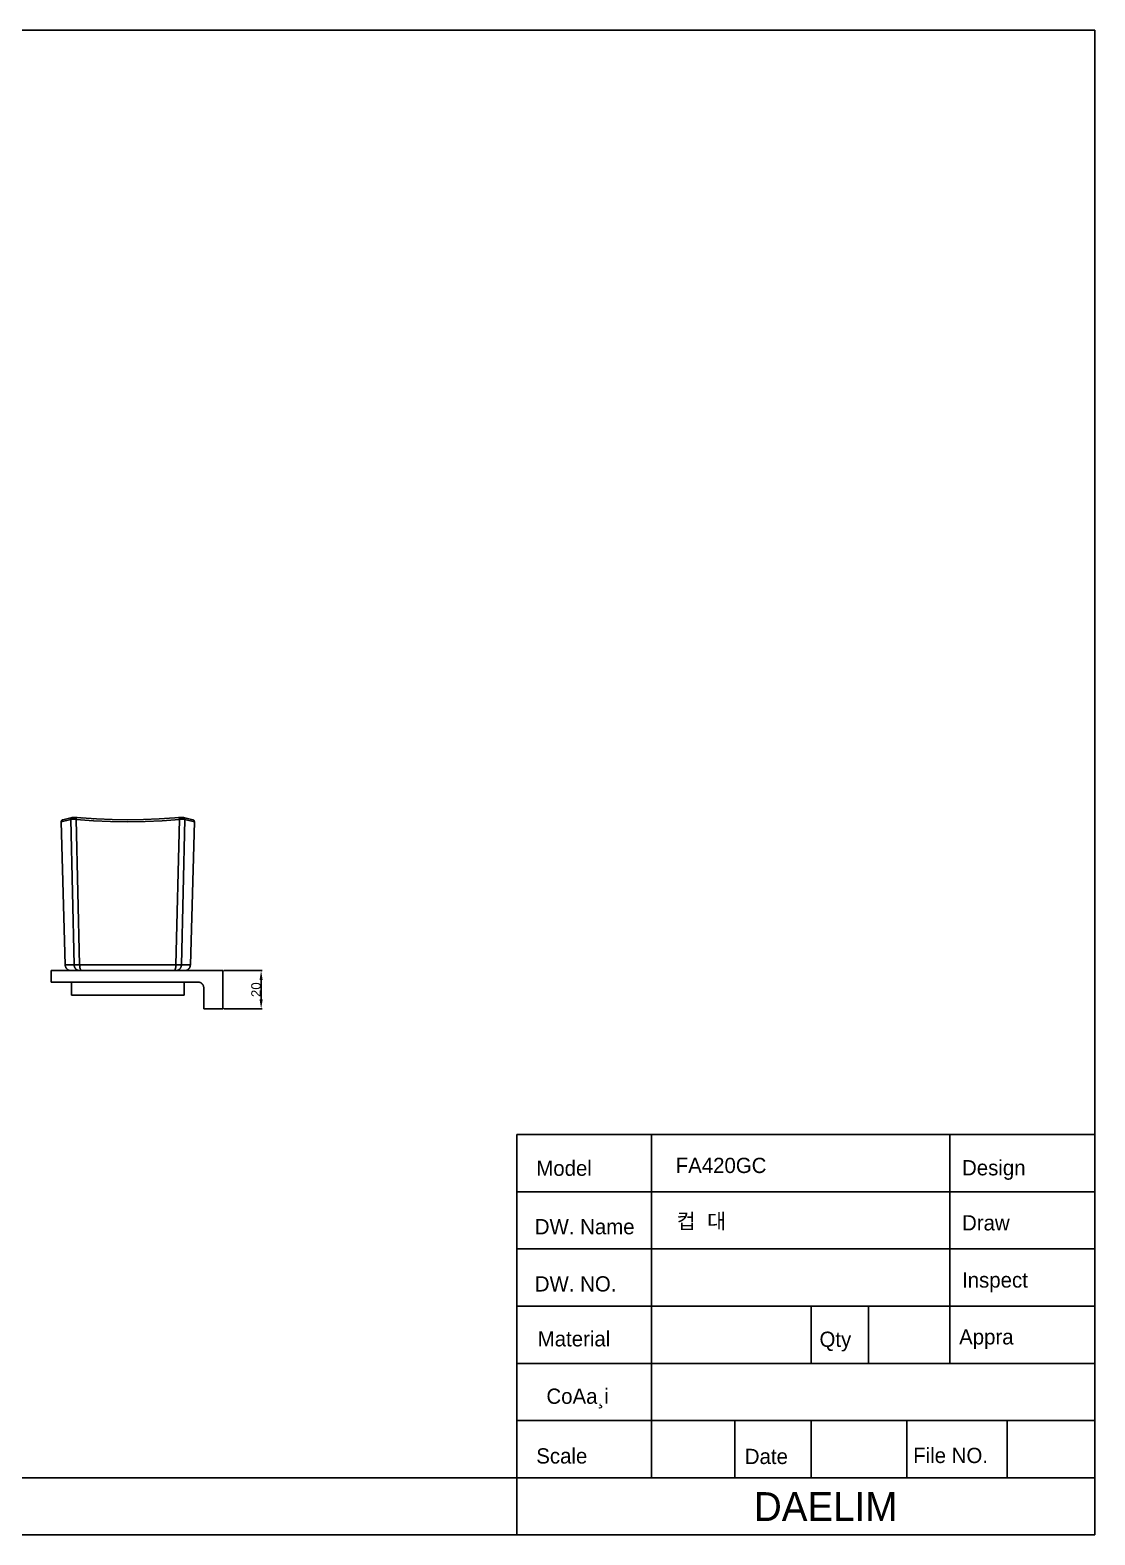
# Model space of a CAD drawing. Header units: millimetres. Extents: x -5 to 5638, y -16 to 780.
# Drawn here: x 3963 to 4521, y -16 to 773 of the extents above; entities that cross this region are included whole.
import ezdxf

# ---------------------------------------------------------------- set-up
doc = ezdxf.new("R2010")
doc.units = ezdxf.units.MM
doc.header["$MEASUREMENT"] = 0
for name, color, linetype in [('____', 5, 'Continuous'), ('DEFAULT', 7, 'Continuous'), ('OUTLINE', 2, 'Continuous'), ('TEX', 131, 'Continuous')]:
    doc.layers.add(name, color=color, linetype=linetype)
doc.styles.add('ARIAL', font='arial.ttf')
doc.dimstyles.new('DIMENSION STYLE 01', dxfattribs={"dimtxt": 5, "dimasz": 5, "dimexe": 0.5, "dimexo": 0.5, "dimgap": 0.09, "dimtad": 1, "dimtoh": 1, "dimdec": 0, "dimzin": 0, "dimdsep": 46, "dimtxsty": 'ARIAL', "dimcen": 0.5, "dimadec": 1, "dimazin": 0, "dimtfac": 1, "dimtdec": 4, "dimtofl": 0, "dimtmove": 0, "dimatfit": 3, "dimfxl": 1, "dimtolj": 1, "dimtzin": 0, "dimarcsym": 0})

# ---------------------------------------------------------------- blocks, each defined once
blk = doc.blocks.new('*D13')
at = {"layer": 'DEFAULT', "color": 0, "lineweight": -2, "transparency": 16777216}
for p, q in [((4064.7, 279.54), (4084.79, 279.54)), ((4084.29, 274.54), (4084.29, 264.54)), ((4064.7, 259.54), (4084.79, 259.54))]:
    blk.add_line(p, q, dxfattribs=at)
at = {"layer": 'DEFAULT', "color": 0, "transparency": 16777216}
for points in [[(4083.46, 274.54), (4085.13, 274.54), (4084.29, 279.54)], [(4083.46, 264.54), (4085.13, 264.54), (4084.29, 259.54)]]:
    blk.add_solid(points, dxfattribs=at)
at = {"layer": 'Defpoints', "color": 0, "transparency": 16777216}
for p in [(4064.2, 279.54), (4064.2, 259.54), (4084.29, 259.54)]:
    blk.add_point(p, dxfattribs=at)
at = {"layer": 'DEFAULT', "color": 0, "transparency": 16777216, "insert": (4081.65, 269.54), "char_height": 5, "attachment_point": 5, "rotation": 90, "style": 'ARIAL'}
blk.add_mtext('\\A1;20', dxfattribs=at)

msp = doc.modelspace()

# ---------------------------------------------------------------- linework, layer by layer
at = {"layer": '____'}
for p, q in [((4521.39, 772.92), (3420.39, 772.92)), ((4521.39, -16.46), (4521.39, 772.92)), ((4218.41, 193.54), (4218.41, -16.46)), ((4521.39, 193.54), (4218.41, 193.54)), ((4218.41, 193.54), (4521.39, 193.54)), ((3420.39, -16.46), (4521.39, -16.46))]:
    msp.add_line(p, q, dxfattribs=at)
at = {"layer": 'OUTLINE'}
for p, q in [((3984.5, 358.84), (3979.47, 357.56)), ((3979.54, 357.99), (3979.47, 357.56)), ((3979.47, 357.56), (3981.58, 282.59)), ((3979.56, 358.03), (3979.54, 357.99)), ((3979.57, 358.06), (3979.56, 358.03)), ((3979.58, 358.09), (3979.57, 358.06)), ((3979.6, 358.12), (3979.58, 358.09)), ((3979.61, 358.14), (3979.6, 358.12)), ((3979.63, 358.17), (3979.61, 358.14)), ((3979.65, 358.2), (3979.63, 358.17)), ((3979.66, 358.23), (3979.65, 358.2)), ((3979.68, 358.26), (3979.66, 358.23)), ((3979.7, 358.28), (3979.68, 358.26)), ((3979.72, 358.31), (3979.7, 358.28)), ((3979.75, 358.33), (3979.72, 358.31)), ((3979.77, 358.36), (3979.75, 358.33)), ((3979.79, 358.38), (3979.77, 358.36)), ((3979.82, 358.4), (3979.79, 358.38)), ((3979.84, 358.42), (3979.82, 358.4)), ((3979.87, 358.44), (3979.84, 358.42)), ((3979.89, 358.46), (3979.87, 358.44)), ((3979.92, 358.48), (3979.89, 358.46)), ((3979.95, 358.5), (3979.92, 358.48)), ((3979.98, 358.52), (3979.95, 358.5)), ((3980.01, 358.53), (3979.98, 358.52)), ((3980.04, 358.55), (3980.01, 358.53)), ((3980.07, 358.56), (3980.04, 358.55)), ((3980.1, 358.57), (3980.07, 358.56)), ((3980.13, 358.58), (3980.1, 358.57)), ((3980.16, 358.59), (3980.13, 358.58)), ((3980.19, 358.6), (3980.16, 358.59)), ((3980.22, 358.61), (3980.19, 358.6)), ((3980.31, 358.63), (3980.22, 358.61)), ((3980.32, 358.64), (3980.31, 358.63)), ((3985.2, 359.89), (3980.32, 358.64)), ((3984.49, 358.97), (3984.5, 359.01)), ((3984.49, 358.94), (3984.49, 358.97)), ((3984.49, 358.91), (3984.49, 358.94)), ((3984.5, 358.87), (3984.49, 358.91)), ((3984.5, 359.07), (3984.51, 359.11)), ((3984.5, 359.04), (3984.5, 359.07)), ((3984.5, 359.01), (3984.5, 359.04)), ((3984.73, 358.89), (3984.5, 358.84)), ((3984.5, 358.84), (3984.5, 358.87)), ((3986.28, 282.59), (3984.5, 358.84)), ((3984.5, 358.84), (3984.5, 358.84)), ((3984.51, 359.14), (3984.52, 359.17)), ((3984.51, 359.11), (3984.51, 359.14)), ((3984.52, 359.17), (3984.53, 359.2)), ((3984.53, 359.2), (3984.54, 359.24)), ((3984.53, 359.17), (3984.53, 359.17)), ((3984.54, 359.24), (3984.55, 359.27)), ((3984.55, 359.27), (3984.56, 359.3)), ((3984.56, 359.3), (3984.57, 359.33)), ((3984.57, 359.33), (3984.58, 359.36)), ((3984.58, 359.36), (3984.6, 359.39)), ((3984.6, 359.39), (3984.61, 359.42)), ((3984.61, 359.42), (3984.63, 359.45)), ((3984.63, 359.45), (3984.65, 359.48)), ((3984.65, 359.48), (3984.67, 359.5)), ((3984.67, 359.5), (3984.68, 359.53)), ((3984.68, 359.53), (3984.71, 359.56)), ((3984.71, 359.56), (3984.73, 359.58)), ((3984.73, 359.58), (3984.75, 359.61)), ((3984.97, 358.92), (3984.73, 358.89)), ((3984.75, 359.61), (3984.77, 359.63)), ((3984.77, 359.63), (3984.79, 359.65)), ((3984.79, 359.65), (3984.82, 359.68)), ((3984.82, 359.68), (3984.84, 359.7)), ((3984.84, 359.7), (3984.87, 359.72)), ((3984.87, 359.72), (3984.9, 359.74)), ((3984.9, 359.74), (3984.92, 359.76)), ((3984.92, 359.76), (3984.95, 359.78)), ((3984.95, 359.78), (3984.98, 359.79)), ((3985.21, 358.95), (3984.97, 358.92)), ((3984.98, 359.79), (3985.01, 359.81)), ((3985.01, 359.81), (3985.04, 359.82)), ((3985.04, 359.82), (3985.07, 359.84)), ((3985.07, 359.84), (3985.1, 359.85)), ((3985.1, 359.85), (3985.13, 359.86)), ((3985.13, 359.86), (3985.16, 359.87)), ((3985.16, 359.87), (3985.19, 359.88)), ((3985.19, 359.88), (3985.23, 359.89)), ((3985.45, 358.97), (3985.21, 358.95)), ((3985.23, 359.89), (3985.26, 359.9)), ((3985.26, 359.9), (3985.29, 359.9)), ((3985.29, 359.9), (3985.32, 359.91)), ((3985.32, 359.91), (3985.36, 359.91)), ((3985.36, 359.91), (3985.39, 359.92)), ((3985.39, 359.92), (3985.42, 359.92)), ((3985.42, 359.92), (3985.43, 359.92)), ((3985.43, 359.92), (3985.46, 359.92)), ((3985.69, 358.99), (3985.45, 358.97)), ((3985.46, 359.92), (3987.79, 359.92)), ((3985.92, 358.99), (3985.69, 358.99)), ((3986.16, 358.99), (3985.92, 358.99)), ((3986.4, 358.97), (3986.16, 358.99)), ((3986.64, 358.95), (3986.4, 358.97)), ((3986.88, 358.92), (3986.64, 358.95)), ((3987.11, 358.89), (3986.88, 358.92)), ((3987.35, 358.84), (3987.11, 358.89)), ((3987.34, 359.07), (3987.35, 359.11)), ((3987.34, 359.03), (3987.34, 359.07)), ((3987.34, 358.99), (3987.34, 359.03)), ((3987.34, 358.95), (3987.34, 358.99)), ((3987.35, 358.91), (3987.34, 358.95)), ((3987.35, 359.14), (3987.36, 359.18)), ((3987.35, 359.11), (3987.35, 359.14)), ((3987.35, 358.87), (3987.35, 358.91)), ((3987.35, 358.84), (3987.35, 358.87)), ((3987.35, 358.84), (3987.35, 358.84)), ((3996.35, 358.13), (3987.35, 358.84)), ((3989.15, 282.59), (3987.35, 358.84)), ((3987.36, 359.22), (3987.37, 359.26)), ((3987.36, 359.18), (3987.36, 359.22)), ((3987.37, 359.26), (3987.38, 359.3)), ((3987.38, 359.3), (3987.39, 359.34)), ((3987.39, 359.34), (3987.4, 359.38)), ((3987.4, 359.38), (3987.41, 359.41)), ((3987.41, 359.41), (3987.43, 359.45)), ((3987.43, 359.45), (3987.44, 359.49)), ((3987.44, 359.49), (3987.46, 359.52)), ((3987.46, 359.52), (3987.48, 359.56)), ((3987.48, 359.56), (3987.5, 359.59)), ((3987.5, 359.59), (3987.52, 359.62)), ((3987.52, 359.62), (3987.54, 359.66)), ((3987.54, 359.66), (3987.56, 359.69)), ((3987.56, 359.69), (3987.59, 359.72)), ((3987.59, 359.72), (3987.61, 359.75)), ((3987.61, 359.75), (3987.64, 359.78)), ((3987.64, 359.78), (3987.66, 359.81)), ((3987.66, 359.81), (3987.69, 359.84)), ((3987.69, 359.84), (3987.72, 359.87)), ((3987.72, 359.87), (3987.75, 359.89)), ((3987.75, 359.89), (3987.78, 359.92)), ((3987.78, 359.92), (3987.78, 359.92)), ((3987.79, 359.92), (3987.81, 359.92)), ((3987.81, 359.92), (3989.81, 359.73)), ((3989.81, 359.73), (3997.99, 359.13)), ((3990.28, 359.69), (3990.4, 359.68)), ((4005.37, 357.7), (3996.35, 358.13)), ((3996.48, 359.22), (3996.56, 359.22)), ((3997.99, 359.13), (4006.19, 358.76)), ((4014.39, 357.56), (4005.37, 357.7)), ((4006.19, 358.76), (4014.39, 358.64)), ((4014.39, 358.64), (4022.59, 358.76)), ((4023.42, 357.7), (4014.39, 357.56)), ((4022.59, 358.76), (4030.79, 359.13)), ((4032.43, 358.13), (4023.42, 357.7)), ((4030.79, 359.13), (4038.97, 359.73)), ((4041.43, 358.84), (4032.43, 358.13)), ((4038.97, 359.73), (4040.97, 359.92)), ((4041.43, 358.84), (4039.64, 282.59)), ((4040.97, 359.92), (4041, 359.9)), ((4040.99, 359.92), (4043.32, 359.92)), ((4041, 359.9), (4041.03, 359.87)), ((4041.03, 359.87), (4041.06, 359.85)), ((4041.06, 359.85), (4041.09, 359.82)), ((4041.09, 359.82), (4041.12, 359.79)), ((4041.12, 359.79), (4041.15, 359.77)), ((4041.15, 359.77), (4041.17, 359.74)), ((4041.17, 359.74), (4041.2, 359.71)), ((4041.2, 359.71), (4041.22, 359.68)), ((4041.22, 359.68), (4041.24, 359.65)), ((4041.24, 359.65), (4041.26, 359.61)), ((4041.26, 359.61), (4041.28, 359.58)), ((4041.28, 359.58), (4041.3, 359.55)), ((4041.3, 359.55), (4041.32, 359.51)), ((4041.32, 359.51), (4041.34, 359.48)), ((4041.34, 359.48), (4041.35, 359.44)), ((4041.35, 359.44), (4041.37, 359.41)), ((4041.37, 359.41), (4041.38, 359.37)), ((4041.38, 359.37), (4041.39, 359.34)), ((4041.39, 359.34), (4041.4, 359.3)), ((4041.4, 359.3), (4041.41, 359.26)), ((4041.41, 359.26), (4041.42, 359.22)), ((4041.42, 359.22), (4041.43, 359.19)), ((4041.43, 359.19), (4041.43, 359.15)), ((4041.43, 359.15), (4041.44, 359.11)), ((4041.67, 358.89), (4041.43, 358.84)), ((4041.44, 358.88), (4041.43, 358.84)), ((4041.43, 358.84), (4041.43, 358.84)), ((4041.44, 359.11), (4041.44, 359.07)), ((4041.44, 359.07), (4041.44, 359.03)), ((4041.44, 359.03), (4041.44, 358.99)), ((4041.44, 358.99), (4041.44, 358.96)), ((4041.44, 358.96), (4041.44, 358.92)), ((4041.44, 358.92), (4041.44, 358.88)), ((4041.9, 358.92), (4041.67, 358.89)), ((4042.14, 358.95), (4041.9, 358.92)), ((4042.38, 358.97), (4042.14, 358.95)), ((4042.62, 358.99), (4042.38, 358.97)), ((4042.5, 282.59), (4044.28, 358.84)), ((4042.86, 358.99), (4042.62, 358.99)), ((4043.1, 358.99), (4042.86, 358.99)), ((4043.34, 358.97), (4043.1, 358.99)), ((4043.32, 359.92), (4043.35, 359.92)), ((4043.57, 358.95), (4043.34, 358.97)), ((4043.35, 359.92), (4043.36, 359.92)), ((4043.36, 359.92), (4043.39, 359.92)), ((4043.39, 359.92), (4043.43, 359.91)), ((4043.43, 359.91), (4043.46, 359.91)), ((4043.46, 359.91), (4043.49, 359.9)), ((4043.49, 359.9), (4043.52, 359.9)), ((4043.52, 359.9), (4043.56, 359.89)), ((4043.56, 359.89), (4043.59, 359.88)), ((4043.81, 358.92), (4043.57, 358.95)), ((4043.59, 359.89), (4048.47, 358.64)), ((4043.59, 359.88), (4043.62, 359.87)), ((4043.62, 359.87), (4043.65, 359.86)), ((4043.65, 359.86), (4043.68, 359.85)), ((4043.68, 359.85), (4043.71, 359.84)), ((4043.71, 359.84), (4043.74, 359.82)), ((4043.74, 359.82), (4043.77, 359.81)), ((4043.77, 359.81), (4043.8, 359.79)), ((4043.8, 359.79), (4043.83, 359.78)), ((4044.05, 358.89), (4043.81, 358.92)), ((4043.83, 359.78), (4043.86, 359.76)), ((4043.86, 359.76), (4043.89, 359.74)), ((4043.89, 359.74), (4043.91, 359.72)), ((4043.91, 359.72), (4043.94, 359.7)), ((4043.94, 359.7), (4043.96, 359.68)), ((4043.96, 359.68), (4043.99, 359.65)), ((4043.99, 359.65), (4044.01, 359.63)), ((4044.01, 359.63), (4044.03, 359.61)), ((4044.03, 359.61), (4044.06, 359.58)), ((4044.28, 358.84), (4044.05, 358.89)), ((4044.06, 359.58), (4044.08, 359.56)), ((4044.08, 359.56), (4044.1, 359.53)), ((4044.1, 359.53), (4044.12, 359.5)), ((4044.12, 359.5), (4044.14, 359.48)), ((4044.14, 359.48), (4044.15, 359.45)), ((4044.15, 359.45), (4044.17, 359.42)), ((4044.17, 359.42), (4044.18, 359.39)), ((4044.18, 359.39), (4044.2, 359.36)), ((4044.2, 359.36), (4044.21, 359.33)), ((4044.21, 359.33), (4044.23, 359.3)), ((4044.23, 359.3), (4044.24, 359.27)), ((4044.24, 359.27), (4044.25, 359.24)), ((4044.25, 359.24), (4044.26, 359.2)), ((4044.25, 359.17), (4044.25, 359.17)), ((4044.26, 359.2), (4044.26, 359.17)), ((4044.26, 359.17), (4044.27, 359.14)), ((4044.27, 359.14), (4044.28, 359.11)), ((4044.28, 359.11), (4044.28, 359.07)), ((4044.28, 359.07), (4044.28, 359.04)), ((4044.28, 359.04), (4044.29, 359.01)), ((4044.29, 358.87), (4044.28, 358.84)), ((4044.28, 358.84), (4044.28, 358.84)), ((4044.28, 358.84), (4049.31, 357.56)), ((4044.29, 359.01), (4044.29, 358.97)), ((4044.29, 358.97), (4044.29, 358.94)), ((4044.29, 358.94), (4044.29, 358.91)), ((4044.29, 358.91), (4044.29, 358.87)), ((4049.31, 357.56), (4047.2, 282.59)), ((4048.47, 358.64), (4048.47, 358.63)), ((4048.47, 358.63), (4048.56, 358.61)), ((4048.56, 358.61), (4048.59, 358.6)), ((4048.59, 358.6), (4048.62, 358.59)), ((4048.62, 358.59), (4048.65, 358.58)), ((4048.65, 358.58), (4048.68, 358.57)), ((4048.68, 358.57), (4048.71, 358.56)), ((4048.71, 358.56), (4048.74, 358.55)), ((4048.74, 358.55), (4048.77, 358.53)), ((4048.77, 358.53), (4048.8, 358.52)), ((4048.8, 358.52), (4048.83, 358.5)), ((4048.83, 358.5), (4048.86, 358.48)), ((4048.86, 358.48), (4048.89, 358.46)), ((4048.89, 358.46), (4048.91, 358.44)), ((4048.91, 358.44), (4048.94, 358.42)), ((4048.94, 358.42), (4048.96, 358.4)), ((4048.96, 358.4), (4048.99, 358.38)), ((4048.99, 358.38), (4049.01, 358.36)), ((4049.01, 358.36), (4049.03, 358.33)), ((4049.03, 358.33), (4049.06, 358.31)), ((4049.06, 358.31), (4049.08, 358.29)), ((4049.08, 358.29), (4049.1, 358.26)), ((4049.1, 358.26), (4049.12, 358.23)), ((4049.12, 358.23), (4049.13, 358.21)), ((4049.13, 358.21), (4049.15, 358.18)), ((4049.15, 358.18), (4049.17, 358.15)), ((4049.17, 358.15), (4049.18, 358.12)), ((4049.18, 358.12), (4049.2, 358.09)), ((4049.2, 358.09), (4049.21, 358.06)), ((4049.21, 358.06), (4049.22, 358.03)), ((4049.22, 358.03), (4049.24, 357.98)), ((4049.24, 357.98), (4049.31, 357.56)), ((3974.2, 273.54), (3974.2, 279.54)), ((3974.2, 279.54), (3977.2, 279.54)), ((3977.2, 279.54), (4064.2, 279.54)), ((3981.58, 282.59), (3986.28, 282.59)), ((3981.58, 282.49), (3981.58, 282.59)), ((3981.59, 282.38), (3981.58, 282.49)), ((3981.6, 282.28), (3981.59, 282.38)), ((3981.61, 282.17), (3981.6, 282.28)), ((3981.63, 282.07), (3981.61, 282.17)), ((3981.65, 281.97), (3981.63, 282.07)), ((3981.67, 281.86), (3981.65, 281.97)), ((3981.7, 281.76), (3981.67, 281.86)), ((3981.73, 281.66), (3981.7, 281.76)), ((3981.77, 281.56), (3981.73, 281.66)), ((3981.8, 281.46), (3981.77, 281.56)), ((3981.84, 281.37), (3981.8, 281.46)), ((3981.89, 281.27), (3981.84, 281.37)), ((3981.94, 281.18), (3981.89, 281.27)), ((3981.99, 281.09), (3981.94, 281.18)), ((3982.04, 280.99), (3981.99, 281.09)), ((3982.1, 280.91), (3982.04, 280.99)), ((3982.16, 280.82), (3982.1, 280.91)), ((3982.22, 280.74), (3982.16, 280.82)), ((3982.29, 280.65), (3982.22, 280.74)), ((3982.35, 280.57), (3982.29, 280.65)), ((3982.42, 280.5), (3982.35, 280.57)), ((3982.5, 280.42), (3982.42, 280.5)), ((3982.57, 280.35), (3982.5, 280.42)), ((3982.65, 280.28), (3982.57, 280.35)), ((3982.73, 280.21), (3982.65, 280.28)), ((3982.82, 280.15), (3982.73, 280.21)), ((3982.8, 279.54), (4045.98, 279.54)), ((3982.9, 280.08), (3982.82, 280.15)), ((3982.99, 280.03), (3982.9, 280.08)), ((3983.08, 279.97), (3982.99, 280.03)), ((3983.17, 279.92), (3983.08, 279.97)), ((3983.26, 279.87), (3983.17, 279.92)), ((3983.36, 279.82), (3983.26, 279.87)), ((3983.46, 279.78), (3983.36, 279.82)), ((3983.55, 279.74), (3983.46, 279.78)), ((3983.65, 279.71), (3983.55, 279.74)), ((3983.75, 279.67), (3983.65, 279.71)), ((3983.85, 279.64), (3983.75, 279.67)), ((3983.96, 279.62), (3983.85, 279.64)), ((3984.06, 279.6), (3983.96, 279.62)), ((3984.16, 279.58), (3984.06, 279.6)), ((3984.27, 279.56), (3984.16, 279.58)), ((3984.37, 279.55), (3984.27, 279.56)), ((3984.48, 279.54), (3984.37, 279.55)), ((3984.58, 279.54), (3984.48, 279.54)), ((3988.04, 279.54), (3984.58, 279.54)), ((3989.15, 282.59), (3986.28, 282.59)), ((3986.28, 282.59), (3986.28, 282.48)), ((3986.28, 282.48), (3986.29, 282.38)), ((3986.29, 282.38), (3986.29, 282.28)), ((3986.29, 282.28), (3986.3, 282.18)), ((3986.3, 282.18), (3986.31, 282.08)), ((3986.31, 282.08), (3986.33, 281.98)), ((3986.33, 281.98), (3986.35, 281.88)), ((3986.35, 281.88), (3986.37, 281.78)), ((3986.37, 281.78), (3986.4, 281.68)), ((3986.4, 281.68), (3986.43, 281.59)), ((3986.43, 281.59), (3986.46, 281.49)), ((3986.46, 281.49), (3986.5, 281.39)), ((3986.5, 281.39), (3986.54, 281.3)), ((3986.54, 281.3), (3986.58, 281.21)), ((3986.58, 281.21), (3986.63, 281.12)), ((3986.63, 281.12), (3986.68, 281.03)), ((3986.68, 281.03), (3986.73, 280.94)), ((3986.73, 280.94), (3986.78, 280.86)), ((3986.78, 280.86), (3986.84, 280.77)), ((3986.84, 280.77), (3986.9, 280.69)), ((3986.9, 280.69), (3986.97, 280.61)), ((3986.97, 280.61), (3987.03, 280.53)), ((3987.03, 280.53), (3987.1, 280.46)), ((3987.1, 280.46), (3987.17, 280.39)), ((3987.17, 280.39), (3987.25, 280.32)), ((3987.25, 280.32), (3987.32, 280.25)), ((3987.32, 280.25), (3987.4, 280.18)), ((3987.4, 280.18), (3987.48, 280.12)), ((3987.48, 280.12), (3987.56, 280.06)), ((3987.56, 280.06), (3987.65, 280.01)), ((3987.65, 280.01), (3987.73, 279.95)), ((3987.73, 279.95), (3987.82, 279.9)), ((3987.82, 279.9), (3987.91, 279.85)), ((3987.91, 279.85), (3988, 279.81)), ((3988, 279.81), (3988.1, 279.77)), ((3989.08, 279.54), (3988.04, 279.54)), ((3988.1, 279.77), (3988.19, 279.73)), ((3988.19, 279.73), (3988.29, 279.7)), ((3988.29, 279.7), (3988.38, 279.66)), ((3988.38, 279.66), (3988.48, 279.64)), ((3988.48, 279.64), (3988.58, 279.61)), ((3988.58, 279.61), (3988.68, 279.59)), ((3988.68, 279.59), (3988.78, 279.57)), ((3988.78, 279.57), (3988.88, 279.56)), ((3988.88, 279.56), (3988.98, 279.55)), ((3988.98, 279.55), (3989.08, 279.54)), ((3989.08, 279.54), (3990.23, 279.54)), ((4039.64, 282.59), (3989.15, 282.59)), ((3989.15, 282.31), (3989.15, 282.59)), ((3989.17, 282.03), (3989.15, 282.31)), ((3989.2, 281.74), (3989.17, 282.03)), ((3989.21, 281.6), (3989.2, 281.74)), ((3989.23, 281.46), (3989.21, 281.6)), ((3989.25, 281.32), (3989.23, 281.46)), ((3989.28, 281.18), (3989.25, 281.32)), ((3989.31, 281.04), (3989.28, 281.18)), ((3989.33, 280.91), (3989.31, 281.04)), ((3989.37, 280.78), (3989.33, 280.91)), ((3989.4, 280.66), (3989.37, 280.78)), ((3989.44, 280.54), (3989.4, 280.66)), ((3989.48, 280.42), (3989.44, 280.54)), ((3989.52, 280.32), (3989.48, 280.42)), ((3989.54, 280.27), (3989.52, 280.32)), ((3989.56, 280.22), (3989.54, 280.27)), ((3989.58, 280.17), (3989.56, 280.22)), ((3989.6, 280.12), (3989.58, 280.17)), ((3989.62, 280.07), (3989.6, 280.12)), ((3989.65, 280.03), (3989.62, 280.07)), ((3989.67, 279.99), (3989.65, 280.03)), ((3989.69, 279.95), (3989.67, 279.99)), ((3989.72, 279.91), (3989.69, 279.95)), ((3989.74, 279.88), (3989.72, 279.91)), ((3989.76, 279.84), (3989.74, 279.88)), ((3989.79, 279.81), (3989.76, 279.84)), ((3989.81, 279.78), (3989.79, 279.81)), ((3989.84, 279.75), (3989.81, 279.78)), ((3989.85, 279.74), (3989.84, 279.75)), ((3989.86, 279.72), (3989.85, 279.74)), ((3989.87, 279.71), (3989.86, 279.72)), ((3989.89, 279.7), (3989.87, 279.71)), ((3989.9, 279.69), (3989.89, 279.7)), ((3989.91, 279.68), (3989.9, 279.69)), ((3989.92, 279.67), (3989.91, 279.68)), ((3989.93, 279.65), (3989.92, 279.67)), ((3989.95, 279.65), (3989.93, 279.65)), ((3989.96, 279.64), (3989.95, 279.65)), ((3989.97, 279.63), (3989.96, 279.64)), ((3989.98, 279.62), (3989.97, 279.63)), ((3990, 279.61), (3989.98, 279.62)), ((3990.01, 279.6), (3990, 279.61)), ((3990.02, 279.6), (3990.01, 279.6)), ((3990.03, 279.59), (3990.02, 279.6)), ((3990.05, 279.58), (3990.03, 279.59)), ((3990.06, 279.58), (3990.05, 279.58)), ((3990.07, 279.57), (3990.06, 279.58)), ((3990.08, 279.57), (3990.07, 279.57)), ((3990.09, 279.56), (3990.08, 279.57)), ((3990.11, 279.56), (3990.09, 279.56)), ((3990.12, 279.55), (3990.11, 279.56)), ((3990.13, 279.55), (3990.12, 279.55)), ((3990.14, 279.55), (3990.13, 279.55)), ((3990.16, 279.54), (3990.14, 279.55)), ((3990.17, 279.54), (3990.16, 279.54)), ((3990.18, 279.54), (3990.17, 279.54)), ((3990.19, 279.54), (3990.18, 279.54)), ((3990.2, 279.54), (3990.19, 279.54)), ((3990.21, 279.54), (3990.2, 279.54)), ((3990.23, 279.54), (3990.21, 279.54)), ((4038.56, 279.54), (3990.23, 279.54)), ((4038.57, 279.54), (4038.56, 279.54)), ((4038.56, 279.54), (4039.7, 279.54)), ((4038.58, 279.54), (4038.57, 279.54)), ((4038.59, 279.54), (4038.58, 279.54)), ((4038.6, 279.54), (4038.59, 279.54)), ((4038.62, 279.54), (4038.6, 279.54)), ((4038.63, 279.54), (4038.62, 279.54)), ((4038.64, 279.55), (4038.63, 279.54)), ((4038.65, 279.55), (4038.64, 279.55)), ((4038.66, 279.55), (4038.65, 279.55)), ((4038.68, 279.56), (4038.66, 279.55)), ((4038.69, 279.56), (4038.68, 279.56)), ((4038.7, 279.57), (4038.69, 279.56)), ((4038.71, 279.57), (4038.7, 279.57)), ((4038.72, 279.58), (4038.71, 279.57)), ((4038.74, 279.58), (4038.72, 279.58)), ((4038.75, 279.59), (4038.74, 279.58)), ((4038.76, 279.6), (4038.75, 279.59)), ((4038.77, 279.6), (4038.76, 279.6)), ((4038.79, 279.61), (4038.77, 279.6)), ((4038.8, 279.62), (4038.79, 279.61)), ((4038.81, 279.63), (4038.8, 279.62)), ((4038.82, 279.64), (4038.81, 279.63)), ((4038.84, 279.65), (4038.82, 279.64)), ((4038.85, 279.65), (4038.84, 279.65)), ((4038.86, 279.67), (4038.85, 279.65)), ((4038.87, 279.68), (4038.86, 279.67)), ((4038.88, 279.69), (4038.87, 279.68)), ((4038.9, 279.7), (4038.88, 279.69)), ((4038.91, 279.71), (4038.9, 279.7)), ((4038.92, 279.72), (4038.91, 279.71)), ((4038.93, 279.74), (4038.92, 279.72)), ((4038.95, 279.75), (4038.93, 279.74)), ((4038.97, 279.78), (4038.95, 279.75)), ((4039, 279.81), (4038.97, 279.78)), ((4039.02, 279.84), (4039, 279.81)), ((4039.04, 279.88), (4039.02, 279.84)), ((4039.07, 279.91), (4039.04, 279.88)), ((4039.09, 279.95), (4039.07, 279.91)), ((4039.11, 279.99), (4039.09, 279.95)), ((4039.14, 280.03), (4039.11, 279.99)), ((4039.16, 280.07), (4039.14, 280.03)), ((4039.18, 280.12), (4039.16, 280.07)), ((4039.2, 280.17), (4039.18, 280.12)), ((4039.23, 280.22), (4039.2, 280.17)), ((4039.25, 280.27), (4039.23, 280.22)), ((4039.27, 280.32), (4039.25, 280.27)), ((4039.31, 280.42), (4039.27, 280.32)), ((4039.35, 280.54), (4039.31, 280.42)), ((4039.38, 280.66), (4039.35, 280.54)), ((4039.42, 280.78), (4039.38, 280.66)), ((4039.45, 280.91), (4039.42, 280.78)), ((4039.48, 281.04), (4039.45, 280.91)), ((4039.5, 281.18), (4039.48, 281.04)), ((4039.53, 281.32), (4039.5, 281.18)), ((4039.55, 281.46), (4039.53, 281.32)), ((4039.57, 281.6), (4039.55, 281.46)), ((4039.59, 281.74), (4039.57, 281.6)), ((4039.61, 282.03), (4039.59, 281.74)), ((4039.63, 282.31), (4039.61, 282.03)), ((4039.64, 282.59), (4039.63, 282.31)), ((4042.5, 282.59), (4039.64, 282.59)), ((4039.7, 279.54), (4039.8, 279.55)), ((4043.89, 279.54), (4039.7, 279.54)), ((4039.8, 279.55), (4039.9, 279.56)), ((4039.9, 279.56), (4040, 279.57)), ((4040, 279.57), (4040.1, 279.59)), ((4040.1, 279.59), (4040.2, 279.61)), ((4040.2, 279.61), (4040.3, 279.64)), ((4040.3, 279.64), (4040.4, 279.66)), ((4040.4, 279.66), (4040.5, 279.7)), ((4040.5, 279.7), (4040.59, 279.73)), ((4040.59, 279.73), (4040.69, 279.77)), ((4040.69, 279.77), (4040.78, 279.81)), ((4040.78, 279.81), (4040.87, 279.85)), ((4040.87, 279.85), (4040.96, 279.9)), ((4040.96, 279.9), (4041.05, 279.95)), ((4041.05, 279.95), (4041.13, 280.01)), ((4041.13, 280.01), (4041.22, 280.06)), ((4041.22, 280.06), (4041.3, 280.12)), ((4041.3, 280.12), (4041.38, 280.18)), ((4041.38, 280.18), (4041.46, 280.25)), ((4041.46, 280.25), (4041.54, 280.32)), ((4041.54, 280.32), (4041.61, 280.39)), ((4041.61, 280.39), (4041.68, 280.46)), ((4041.68, 280.46), (4041.75, 280.53)), ((4041.75, 280.53), (4041.82, 280.61)), ((4041.82, 280.61), (4041.88, 280.69)), ((4041.88, 280.69), (4041.94, 280.77)), ((4041.94, 280.77), (4042, 280.86)), ((4042, 280.86), (4042.05, 280.94)), ((4042.05, 280.94), (4042.11, 281.03)), ((4042.11, 281.03), (4042.15, 281.12)), ((4042.15, 281.12), (4042.2, 281.21)), ((4042.2, 281.21), (4042.24, 281.3)), ((4042.24, 281.3), (4042.28, 281.39)), ((4042.28, 281.39), (4042.32, 281.49)), ((4042.32, 281.49), (4042.35, 281.59)), ((4042.35, 281.59), (4042.38, 281.68)), ((4042.38, 281.68), (4042.41, 281.78)), ((4042.41, 281.78), (4042.43, 281.88)), ((4042.43, 281.88), (4042.45, 281.98)), ((4042.45, 281.98), (4042.47, 282.08)), ((4042.47, 282.08), (4042.48, 282.18)), ((4042.48, 282.18), (4042.49, 282.28)), ((4042.49, 282.28), (4042.5, 282.38)), ((4047.2, 282.59), (4042.5, 282.59)), ((4042.5, 282.48), (4042.5, 282.59)), ((4042.5, 282.38), (4042.5, 282.48)), ((4044.2, 279.54), (4043.89, 279.54)), ((4044.31, 279.54), (4044.2, 279.54)), ((4044.41, 279.55), (4044.31, 279.54)), ((4044.52, 279.56), (4044.41, 279.55)), ((4044.62, 279.58), (4044.52, 279.56)), ((4044.72, 279.6), (4044.62, 279.58)), ((4044.83, 279.62), (4044.72, 279.6)), ((4044.93, 279.64), (4044.83, 279.62)), ((4045.03, 279.67), (4044.93, 279.64)), ((4045.13, 279.71), (4045.03, 279.67)), ((4045.23, 279.74), (4045.13, 279.71)), ((4045.33, 279.78), (4045.23, 279.74)), ((4045.42, 279.82), (4045.33, 279.78)), ((4045.52, 279.87), (4045.42, 279.82)), ((4045.61, 279.92), (4045.52, 279.87)), ((4045.7, 279.97), (4045.61, 279.92)), ((4045.79, 280.03), (4045.7, 279.97)), ((4045.88, 280.08), (4045.79, 280.03)), ((4045.96, 280.15), (4045.88, 280.08)), ((4046.05, 280.21), (4045.96, 280.15)), ((4046.13, 280.28), (4046.05, 280.21)), ((4046.21, 280.35), (4046.13, 280.28)), ((4046.28, 280.42), (4046.21, 280.35)), ((4046.36, 280.5), (4046.28, 280.42)), ((4046.43, 280.57), (4046.36, 280.5)), ((4046.5, 280.65), (4046.43, 280.57)), ((4046.56, 280.74), (4046.5, 280.65)), ((4046.63, 280.82), (4046.56, 280.74)), ((4046.69, 280.91), (4046.63, 280.82)), ((4046.74, 280.99), (4046.69, 280.91)), ((4046.8, 281.09), (4046.74, 280.99)), ((4046.85, 281.18), (4046.8, 281.09)), ((4046.89, 281.27), (4046.85, 281.18)), ((4046.94, 281.37), (4046.89, 281.27)), ((4046.98, 281.46), (4046.94, 281.37)), ((4047.02, 281.56), (4046.98, 281.46)), ((4047.05, 281.66), (4047.02, 281.56)), ((4047.08, 281.76), (4047.05, 281.66)), ((4047.11, 281.86), (4047.08, 281.76)), ((4047.13, 281.97), (4047.11, 281.86)), ((4047.15, 282.07), (4047.13, 281.97)), ((4047.17, 282.17), (4047.15, 282.07)), ((4047.18, 282.28), (4047.17, 282.17)), ((4047.19, 282.38), (4047.18, 282.28)), ((4047.2, 282.49), (4047.19, 282.38)), ((4047.2, 282.59), (4047.2, 282.49)), ((4064.2, 279.54), (4064.2, 259.54)), ((3977.2, 273.54), (3974.2, 273.54)), ((4051.2, 273.54), (3977.2, 273.54)), ((3984.89, 273.54), (3984.89, 266.7)), ((4043.89, 266.7), (4043.89, 273.54)), ((4051.3, 273.54), (4051.2, 273.54)), ((4051.41, 273.53), (4051.3, 273.54)), ((4051.51, 273.52), (4051.41, 273.53)), ((4051.61, 273.51), (4051.51, 273.52)), ((4051.72, 273.49), (4051.61, 273.51)), ((4051.82, 273.47), (4051.72, 273.49)), ((4051.92, 273.45), (4051.82, 273.47)), ((4052.02, 273.42), (4051.92, 273.45)), ((4052.12, 273.39), (4052.02, 273.42)), ((4052.22, 273.36), (4052.12, 273.39)), ((4052.32, 273.32), (4052.22, 273.36)), ((4052.42, 273.28), (4052.32, 273.32)), ((4052.51, 273.23), (4052.42, 273.28)), ((4052.6, 273.19), (4052.51, 273.23)), ((4052.7, 273.14), (4052.6, 273.19)), ((4052.79, 273.08), (4052.7, 273.14)), ((4052.87, 273.02), (4052.79, 273.08)), ((4052.96, 272.96), (4052.87, 273.02)), ((4053.04, 272.9), (4052.96, 272.96)), ((4053.12, 272.84), (4053.04, 272.9)), ((4053.2, 272.77), (4053.12, 272.84)), ((4053.28, 272.7), (4053.2, 272.77)), ((4053.35, 272.62), (4053.28, 272.7)), ((4053.43, 272.55), (4053.35, 272.62)), ((4053.49, 272.47), (4053.43, 272.55)), ((4053.56, 272.38), (4053.49, 272.47)), ((4053.62, 272.3), (4053.56, 272.38)), ((4053.68, 272.22), (4053.62, 272.3)), ((4053.74, 272.13), (4053.68, 272.22)), ((4053.79, 272.04), (4053.74, 272.13)), ((4053.85, 271.95), (4053.79, 272.04)), ((4053.89, 271.85), (4053.85, 271.95)), ((4053.94, 271.76), (4053.89, 271.85)), ((4053.98, 271.66), (4053.94, 271.76)), ((4054.02, 271.56), (4053.98, 271.66)), ((4054.05, 271.46), (4054.02, 271.56)), ((4054.08, 271.36), (4054.05, 271.46)), ((4054.11, 271.26), (4054.08, 271.36)), ((4054.13, 271.16), (4054.11, 271.26)), ((4054.15, 271.06), (4054.13, 271.16)), ((4054.17, 270.96), (4054.15, 271.06)), ((4054.18, 270.85), (4054.17, 270.96)), ((4054.19, 270.75), (4054.18, 270.85)), ((4054.19, 270.64), (4054.19, 270.75)), ((4054.2, 270.54), (4054.19, 270.64)), ((4054.2, 259.54), (4054.2, 270.54)), ((3984.89, 266.7), (4043.89, 266.7)), ((4064.2, 259.54), (4054.2, 259.54))]:
    msp.add_line(p, q, dxfattribs=at)
at = {"layer": 'TEX'}
for p, q in [((4289.02, 13.54), (4289.02, 193.54)), ((4445.39, 73.54), (4445.39, 193.54)), ((4218.41, 163.54), (4521.39, 163.54)), ((4218.41, 133.54), (4521.39, 133.54)), ((4218.41, 103.54), (4521.39, 103.54)), ((4372.68, 73.54), (4372.68, 103.54)), ((4402.68, 73.54), (4402.68, 103.54)), ((4218.41, 73.54), (4521.39, 73.54)), ((4521.39, 43.54), (4218.41, 43.54)), ((4332.68, 13.54), (4332.68, 43.54)), ((4372.68, 13.54), (4372.68, 43.54)), ((4422.86, 13.54), (4422.86, 43.54)), ((4475.39, 13.54), (4475.39, 43.54)), ((3420.39, 13.54), (4521.39, 13.54))]:
    msp.add_line(p, q, dxfattribs=at)

# ---------------------------------------------------------------- texts
at = {"layer": 'TEX', "attachment_point": 1, "line_spacing_factor": 0.963855}
for s, insert, char_height, width in [('\\fNew Gulim;Model', (4228.54, 179.9), 8, 35.9588), ('{\\fNew Gulim|b0|i0|c129|p18;FA420GC}', (4301.63, 181.37), 8, 47.3402), ('\\fNew Gulim;Design', (4451.75, 180.15), 8, 40.4124), ('{\\fNew Gulim|b0|i0|c129|p18;컵  대}', (4302.11, 152.14), 8, 82.4742), ('\\fNew Gulim;Draw', (4451.75, 151.26), 8, 31.6289), ('\\fNew Gulim;DW. Name', (4227.77, 149.22), 8, 58.9278), ('\\fNew Gulim;DW. NO.', (4227.77, 119.22), 8, 48.9897), ('\\fNew Gulim;Inspect', (4451.75, 121.26), 8, 42.8866), ('\\fNew Gulim;Material', (4229.3, 90.41), 8, 44.4124), ('\\fNew Gulim;Qty', (4377.02, 90.16), 8, 23.7526), ('\\fNew Gulim;Appra', (4450.21, 91.44), 8, 36.6186), ('\\fNew Gulim;CoAa¸i', (4233.87, 60.3), 8, 39.4639), ('\\fNew Gulim;Scale', (4228.54, 28.97), 8, 33.8557), ('\\fNew Gulim;Date', (4337.87, 28.71), 8, 29.2371), ('\\fNew Gulim;File NO.', (4426.12, 29.23), 8, 45.6495), ('{\\fNew Gulim|b0|i0|c129|p18;DAELIM}', (4342.66, 5.96), 15.0961, 78.0086)]:
    msp.add_mtext(s, dxfattribs=dict(at, insert=insert, char_height=char_height, width=width))

# ---------------------------------------------------------------- dimensions: what is measured, and where the dimension line sits
at = {"layer": 'DEFAULT'}
dim = msp.add_linear_dim(base=(4084.29, 259.54), p1=(4064.2, 279.54), p2=(4064.2, 259.54), angle=90, dimstyle='DIMENSION STYLE 01', dxfattribs=at)
dim.commit()
dim.dimension.update_dxf_attribs({"geometry": '*D13', "text_midpoint": (4081.65, 269.54)})

doc.saveas('drawing.dxf')
